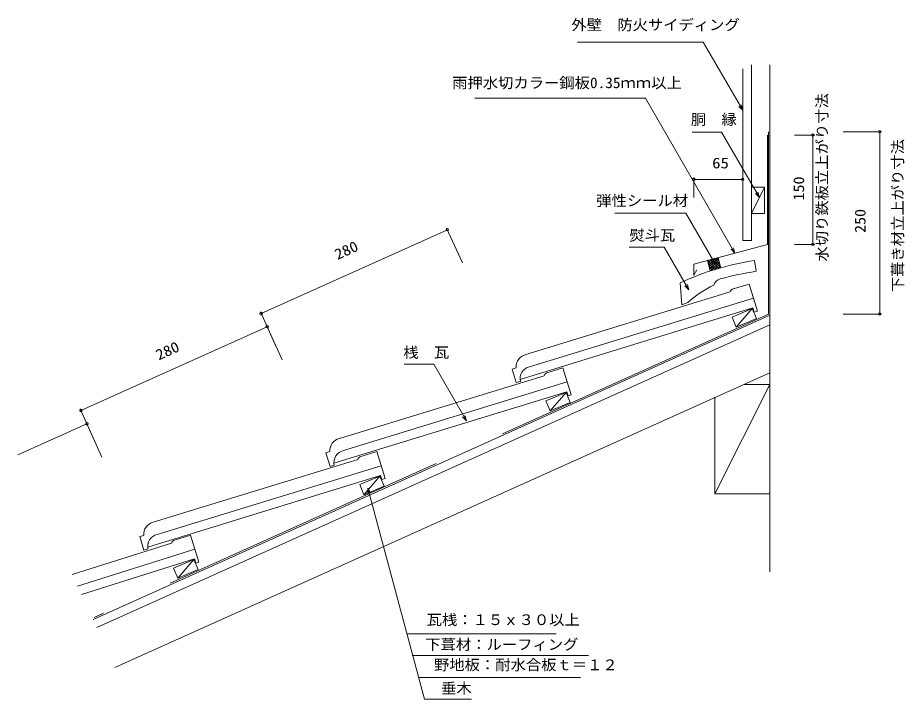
# Model space of a CAD drawing. Units: millimetres, scale not verified. Extents: x -603 to 613, y -459 to 475.
import ezdxf
from ezdxf.enums import TextEntityAlignment as Align

# ---------------------------------------------------------------- set-up
doc = ezdxf.new("R2010")
doc.units = ezdxf.units.MM
doc.header["$LTSCALE"] = 10
doc.linetypes.add('USER2', pattern=[50, 40, -10])
for name, color, linetype, lineweight in [('0-0_LAYER001', 7, 'Continuous', 18), ('0-1_LAYER003', 7, 'USER2', 18), ('0-2_LAYER009', 7, 'Continuous', 18)]:
    doc.layers.add(name, color=color, linetype=linetype, lineweight=lineweight)
doc.styles.add('ＭＳ ゴシック', font='')
doc.styles.get('ＭＳ ゴシック').set_extended_font_data('MS Gothic')

msp = doc.modelspace()

# ---------------------------------------------------------------- linework, layer by layer
at = {"layer": '0-0_LAYER001'}
for p, q in [((391.25, 405.38), (391.25, 170)), ((403.25, 410.71), (403.25, 170)), ((428.25, -284.66), (428.25, 410.71)), ((581.64, 318.93), (529.14, 318.93)), ((579.14, 318.93), (579.14, 68.93)), ((425.25, 314.41), (425.25, 164.41)), ((490.01, 314.41), (462.51, 314.41)), ((487.51, 314.41), (487.51, 164.41)), ((324.19, 256.11), (324.19, 228.61)), ((391.25, 256.11), (391.25, 228.61)), ((324.19, 253.61), (391.25, 253.61)), ((421.25, 242.94), (403.25, 206.94)), ((-268.99, 69.73), (-13.65, 184.63)), ((-14.68, 186.91), (6.87, 139.04)), ((324.19, 137.49), (425.25, 164.41)), ((391.25, 170), (403.25, 170)), ((490.01, 164.41), (462.51, 164.41)), ((361.37, 131.87), (357.51, 146.36)), ((324.19, 137.49), (324.19, 121.89)), ((343.01, 142.5), (346.87, 128.01)), ((324.19, 122.46), (328.53, 129.58)), ((404.4, 76.41), (382.53, 50.98)), ((-270.01, 72.01), (-248.47, 24.13)), ((581.64, 68.93), (529.14, 68.93)), ((-516.12, -63.41), (-260.78, 51.49)), ((428.25, 54.26), (-494.51, -360.98)), ((-261.81, 53.77), (-240.26, 5.9)), ((428.25, -11.54), (-469.88, -415.7)), ((428.25, -27.51), (353.25, -177.51)), ((149.08, -38.53), (127.21, -63.96)), ((-517.15, -61.13), (-495.6, -109.01)), ((-602.83, -124.36), (-507.91, -81.65)), ((-508.94, -79.37), (-487.39, -127.24)), ((-106.24, -153.48), (-128.11, -178.91)), ((-122.69, -169.83), (-45.08, -459.47)), ((-361.46, -267.86), (-383.12, -293.47)), ((-69.18, -369.52), (135.64, -369.52)), ((-61.8, -399.5), (179.81, -399.5)), ((-52.26, -429.6), (168.68, -429.6)), ((-45.08, -459.47), (19.55, -459.47))]:
    msp.add_line(p, q, dxfattribs=at)
at = {"layer": '0-0_LAYER001', "linetype": 'USER2'}
msp.add_line((426.75, 68.93), (426.75, 318.93), dxfattribs=at)
at = {"layer": '0-0_LAYER001', "color": 1}
for p, q in [((343.18, 141.87), (344.09, 142.79)), ((343.65, 142.67), (355.65, 130.67)), ((343.92, 139.08), (348.91, 144.07)), ((344, 138.78), (352.94, 129.84)), ((344.66, 136.29), (353.73, 145.35)), ((345.29, 133.96), (350.23, 129.02)), ((345.41, 133.5), (357.67, 145.76)), ((346.15, 130.71), (358.41, 142.97)), ((346.44, 143.41), (358.37, 131.49)), ((347.03, 128.05), (359.15, 140.17)), ((349.23, 144.16), (361.08, 132.31)), ((352.02, 144.9), (360.03, 136.9)), ((352.11, 129.59), (359.9, 137.38)), ((354.82, 145.64), (358.74, 141.72)), ((357.18, 131.13), (360.64, 134.59)), ((346.57, 129.14), (347.51, 128.2))]:
    msp.add_line(p, q, dxfattribs=at)
at = {"layer": '0-0_LAYER001', "color": 4}
for p, q in [((407.26, 142.34), (409.51, 127.51)), ((400.14, 110.05), (376.7, 102.86)), ((400.14, 110.05), (411.51, 73.01)), ((93.69, 13.23), (374.26, 99.31)), ((99.1, -3.42), (406.06, 90.76)), ((86.02, -20.74), (405.34, 77.23)), ((407.06, 71.64), (405.34, 77.23)), ((407.06, 71.64), (411.51, 73.01)), ((75.03, -6.49), (80.76, -25.16)), ((75.04, -6.52), (80.65, -4.79)), ((144.82, -4.89), (121.38, -12.08)), ((144.82, -4.89), (156.19, -41.94)), ((-161.63, -101.72), (118.94, -15.64)), ((-156.22, -118.36), (150.74, -24.18)), ((86.37, -23.44), (80.76, -25.16)), ((-169.3, -135.68), (150.03, -37.71)), ((151.74, -43.3), (150.03, -37.71)), ((151.74, -43.3), (156.19, -41.94)), ((-180.29, -121.43), (-174.56, -140.1)), ((-180.28, -121.46), (-174.66, -119.74)), ((-110.49, -119.84), (-133.94, -127.03)), ((-110.49, -119.84), (-99.13, -156.88)), ((-416.95, -216.66), (-136.38, -130.58)), ((-411.54, -233.31), (-104.58, -139.13)), ((-168.95, -138.38), (-174.56, -140.1)), ((-424.62, -250.63), (-105.29, -152.66)), ((-103.58, -158.25), (-105.29, -152.66)), ((-103.58, -158.25), (-99.13, -156.88)), ((-435.61, -236.38), (-429.88, -255.05)), ((-435.6, -236.41), (-429.98, -234.68)), ((-365.99, -234.26), (-389.38, -241.64)), ((-365.99, -234.26), (-354.32, -271.21)), ((-528.13, -288.28), (-391.79, -245.21)), ((-520.8, -304.32), (-359.91, -253.5)), ((-424.27, -253.33), (-429.88, -255.05)), ((-515.47, -315.98), (-360.52, -267.03)), ((-358.76, -272.61), (-360.52, -267.03)), ((-358.76, -272.61), (-354.32, -271.21))]:
    msp.add_line(p, q, dxfattribs=at)
at = {"layer": '0-0_LAYER001'}
for points in [[(391.25, 348.41), (337.24, 441.97), (164.74, 441.97)], [(380.53, 152.49), (257.95, 364.8), (23.95, 364.8)], [(389.31, 355.66), (391.25, 348.41), (385.95, 353.72)], [(414.16, 228.75), (362.33, 318.53), (321.83, 318.53)], [(412.22, 236), (414.16, 228.75), (408.86, 234.06)], [(353.34, 137.9), (313.23, 207.37), (215.73, 207.37)], [(317.4, 102.16), (283.54, 160.8), (235.54, 160.8)], [(378.59, 159.74), (380.53, 152.49), (375.23, 157.8)], [(351.4, 145.14), (353.34, 137.9), (348.04, 143.2)], [(315.46, 109.41), (317.4, 102.16), (312.09, 107.46)], [(12.31, -77.37), (-32.43, 0.12), (-72.93, 0.12)], [(392.76, -27.51), (428.25, -27.51), (428.25, -177.51)], [(428.25, -177.51), (353.25, -177.51), (353.25, -45.29)], [(10.37, -70.12), (12.31, -77.37), (7, -72.06)], [(-122.69, -177.33), (-122.69, -169.83), (-118.94, -176.32)]]:
    msp.add_lwpolyline(points, dxfattribs=at)
for points in [[(403.25, 206.94), (421.25, 206.94), (421.25, 242.94), (403.25, 242.94)], [(382.53, 50.98), (410.2, 62.58), (404.4, 76.41), (376.73, 64.82)], [(127.21, -63.96), (154.88, -52.37), (149.08, -38.53), (121.41, -50.13)], [(-128.11, -178.91), (-100.44, -167.31), (-106.24, -153.48), (-133.91, -165.07)], [(-383.12, -293.47), (-355.55, -281.65), (-361.46, -267.86), (-389.03, -279.69)]]:
    msp.add_lwpolyline(points, close=True, dxfattribs=at)
at = {"layer": '0-0_LAYER001', "color": 4}
msp.add_lwpolyline([(305.7, 111.74), (307.61, 81.76), (316.14, 84.64)], dxfattribs=at)
at = {"layer": '0-0_LAYER001'}
for centre in [(487.51, 314.41), (579.14, 318.93), (324.19, 253.61), (391.25, 253.61), (-13.65, 184.63), (487.51, 164.41), (-268.99, 69.73), (579.14, 68.93), (-260.78, 51.49), (-516.12, -63.41), (-507.91, -81.65)]:
    msp.add_circle(centre, 1.7, dxfattribs=at)
at = {"layer": '0-0_LAYER001', "color": 4}
for centre, radius, start, end in [((463.56, -228.41), 375, 98.63455, 114.89475), ((472.29, -285.92), 418.17, 98.63455, 105.50181), ((363.43, 105.15), 12.23, 103.69505, 163.55808), ((407.97, -13.21), 134.19, 114.79457, 133.18421), ((379.88, 97.78), 5.82, 113.22724, 164.79898), ((97.45, -3.22), 16.87, 102.88245, 185.35433), ((102.86, -19.87), 16.87, 102.88245, 192.21985), ((124.56, -17.16), 5.82, 113.22724, 164.79898), ((-157.87, -118.16), 16.87, 102.88245, 185.35433), ((-152.46, -134.81), 16.87, 102.88245, 192.21985), ((-130.76, -132.11), 5.82, 113.22724, 164.79898), ((-413.19, -233.11), 16.87, 102.88245, 185.35433), ((-407.78, -249.76), 16.87, 102.88245, 192.21985), ((-386.16, -246.69), 5.82, 113.70194, 165.27368)]:
    msp.add_arc(centre, radius, start, end, dxfattribs=at)
at = {"layer": '0-1_LAYER003'}
msp.add_line((426.75, 68.93), (-498.22, -347.3), dxfattribs=at)
at = {"layer": '0-2_LAYER009'}
msp.add_line((428.25, 67.41), (-499.43, -350.04), dxfattribs=at)

# ---------------------------------------------------------------- texts
at = {"layer": '0-0_LAYER001', "style": 'ＭＳ ゴシック'}
for s, width, p in [('外壁\u3000防火サイディング', 1.05, (156.3, 453.9)), ('雨押水切カラー鋼板0.35ｍｍ以上', 1.05, (-7.13, 374.36)), ('胴\u3000縁', 1.05, (320.13, 324.13)), ('65', 1.15, (349.36, 264.31)), ('弾性シール材', 1.05, (190.46, 212.7)), ('熨斗瓦', 1.05, (235.78, 165.17)), ('桟\u3000瓦', 1.05, (-74.04, 4.58)), ('\u3000瓦桟：１５ｘ３０以上', 1.05, (-63.01, -362.1)), ('\u3000下葺材：ルーフィング', 1.05, (-65.01, -396.03)), ('\u3000野地板：耐水合板ｔ＝１２', 1.05, (-53.03, -423.97)), ('\u3000垂木', 1.05, (-43.22, -456.1))]:
    msp.add_text(s, height=14.66, dxfattribs=dict(at, width=width)).set_placement(p, align=Align.BOTTOM_LEFT)
for s, rotation, width, p in [('水切り鉄板立上がり寸法', 90, 1.05, (511.79, 140.85)), ('下葺き材立上がり寸法', 90, 1.05, (615.57, 98.94)), ('150', 90, 1.1, (479.86, 224.67)), ('250', 90, 1.1, (564.12, 180.2)), ('280', 24.228, 1.1, (-162.5, 139.03)), ('280', 24.228, 1.1, (-407.69, 1.23))]:
    msp.add_text(s, height=14.66, rotation=rotation, dxfattribs=dict(at, width=width)).set_placement(p, align=Align.BOTTOM_LEFT)

doc.saveas('drawing.dxf')
